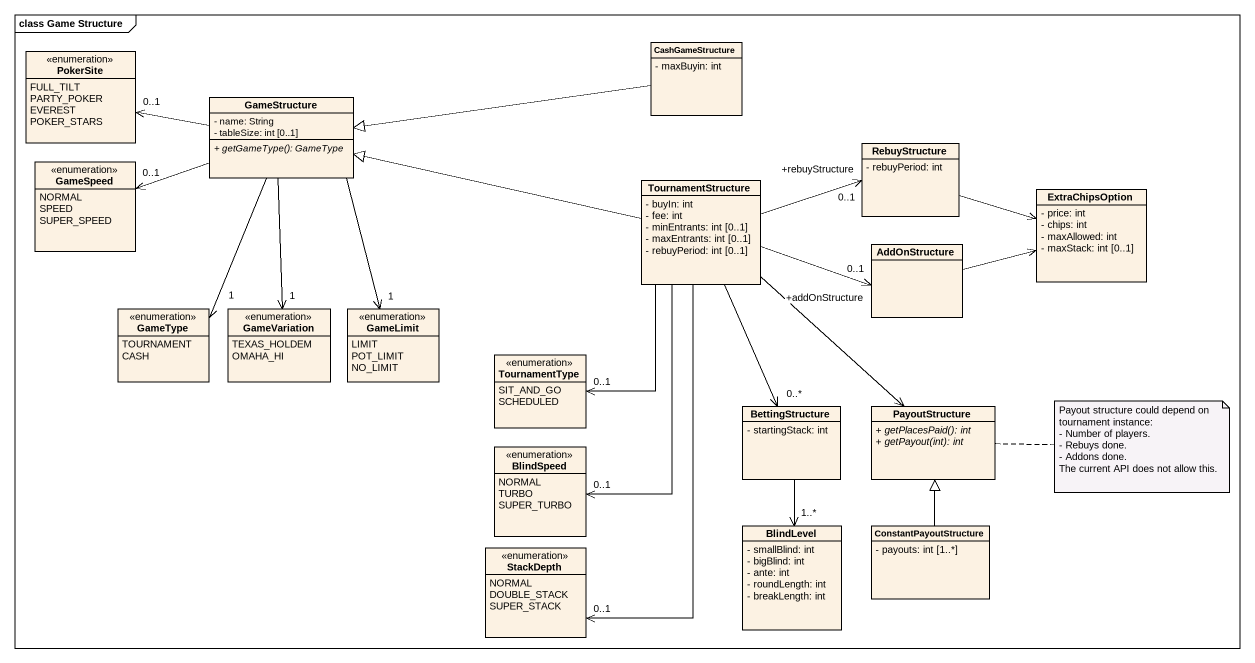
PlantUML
@startuml
mainframe class Game Structure
hide circle
hide empty members
skinparam classAttributeIconSize 0
enum PokerSite {
  FULL_TILT
  PARTY_POKER
  EVEREST
  POKER_STARS
}
class CashGameStructure {
  - maxBuyin: int
}
class GameStructure {
  - name: String
  - tableSize: int [0..1]
  {abstract} + getGameType(): GameType
}
enum GameSpeed {
  NORMAL
  SPEED
  SUPER_SPEED
}
class RebuyStructure {
  - rebuyPeriod: int
}
class TournamentStructure {
  - buyIn: int
  - fee: int
  - minEntrants: int [0..1]
  - maxEntrants: int [0..1]
  - rebuyPeriod: int [0..1]
}
class ExtraChipsOption {
  - price: int
  - chips: int
  - maxAllowed: int
  - maxStack: int [0..1]
}
class AddOnStructure
enum GameType {
  TOURNAMENT
  CASH
}
enum GameVariation {
  TEXAS_HOLDEM
  OMAHA_HI
}
enum GameLimit {
  LIMIT
  POT_LIMIT
  NO_LIMIT
}
enum TournamentType {
  SIT_AND_GO
  SCHEDULED
}
class BettingStructure {
  - startingStack: int
}
class PayoutStructure {
  {abstract} + getPlacesPaid(): int
  {abstract} + getPayout(int): int
}
enum BlindSpeed {
  NORMAL
  TURBO
  SUPER_TURBO
}
enum StackDepth {
  NORMAL
  DOUBLE_STACK
  SUPER_STACK
}
class BlindLevel {
  - smallBlind: int
  - bigBlind: int
  - ante: int
  - roundLength: int
  - breakLength: int
}
class ConstantPayoutStructure {
  - payouts: int [1..*]
}
CashGameStructure -left-|> GameStructure
GameStructure -left-> "0..1" PokerSite
GameStructure -left-> "0..1" GameSpeed
GameStructure --> "1" GameType
GameStructure --> "1" GameVariation
GameStructure --> "1" GameLimit
RebuyStructure -right-> ExtraChipsOption
TournamentStructure -left-|> GameStructure
TournamentStructure -right-> "+rebuyStructure\n0..1" RebuyStructure
TournamentStructure -right-> "+addOnStructure\n0..1" AddOnStructure
TournamentStructure --> "0..1" TournamentType
TournamentStructure --> "0..*" BettingStructure
TournamentStructure --> PayoutStructure
TournamentStructure --> "0..1" BlindSpeed
TournamentStructure --> "0..1" StackDepth
AddOnStructure -right-> ExtraChipsOption
BettingStructure --> "1..*" BlindLevel
ConstantPayoutStructure -up-|> PayoutStructure
note right of PayoutStructure
  Payout structure could depend on tournament instance:
  - Number of players.
  - Rebuys done.
  - Addons done.
  The current API does not allow this.
end note
@enduml
